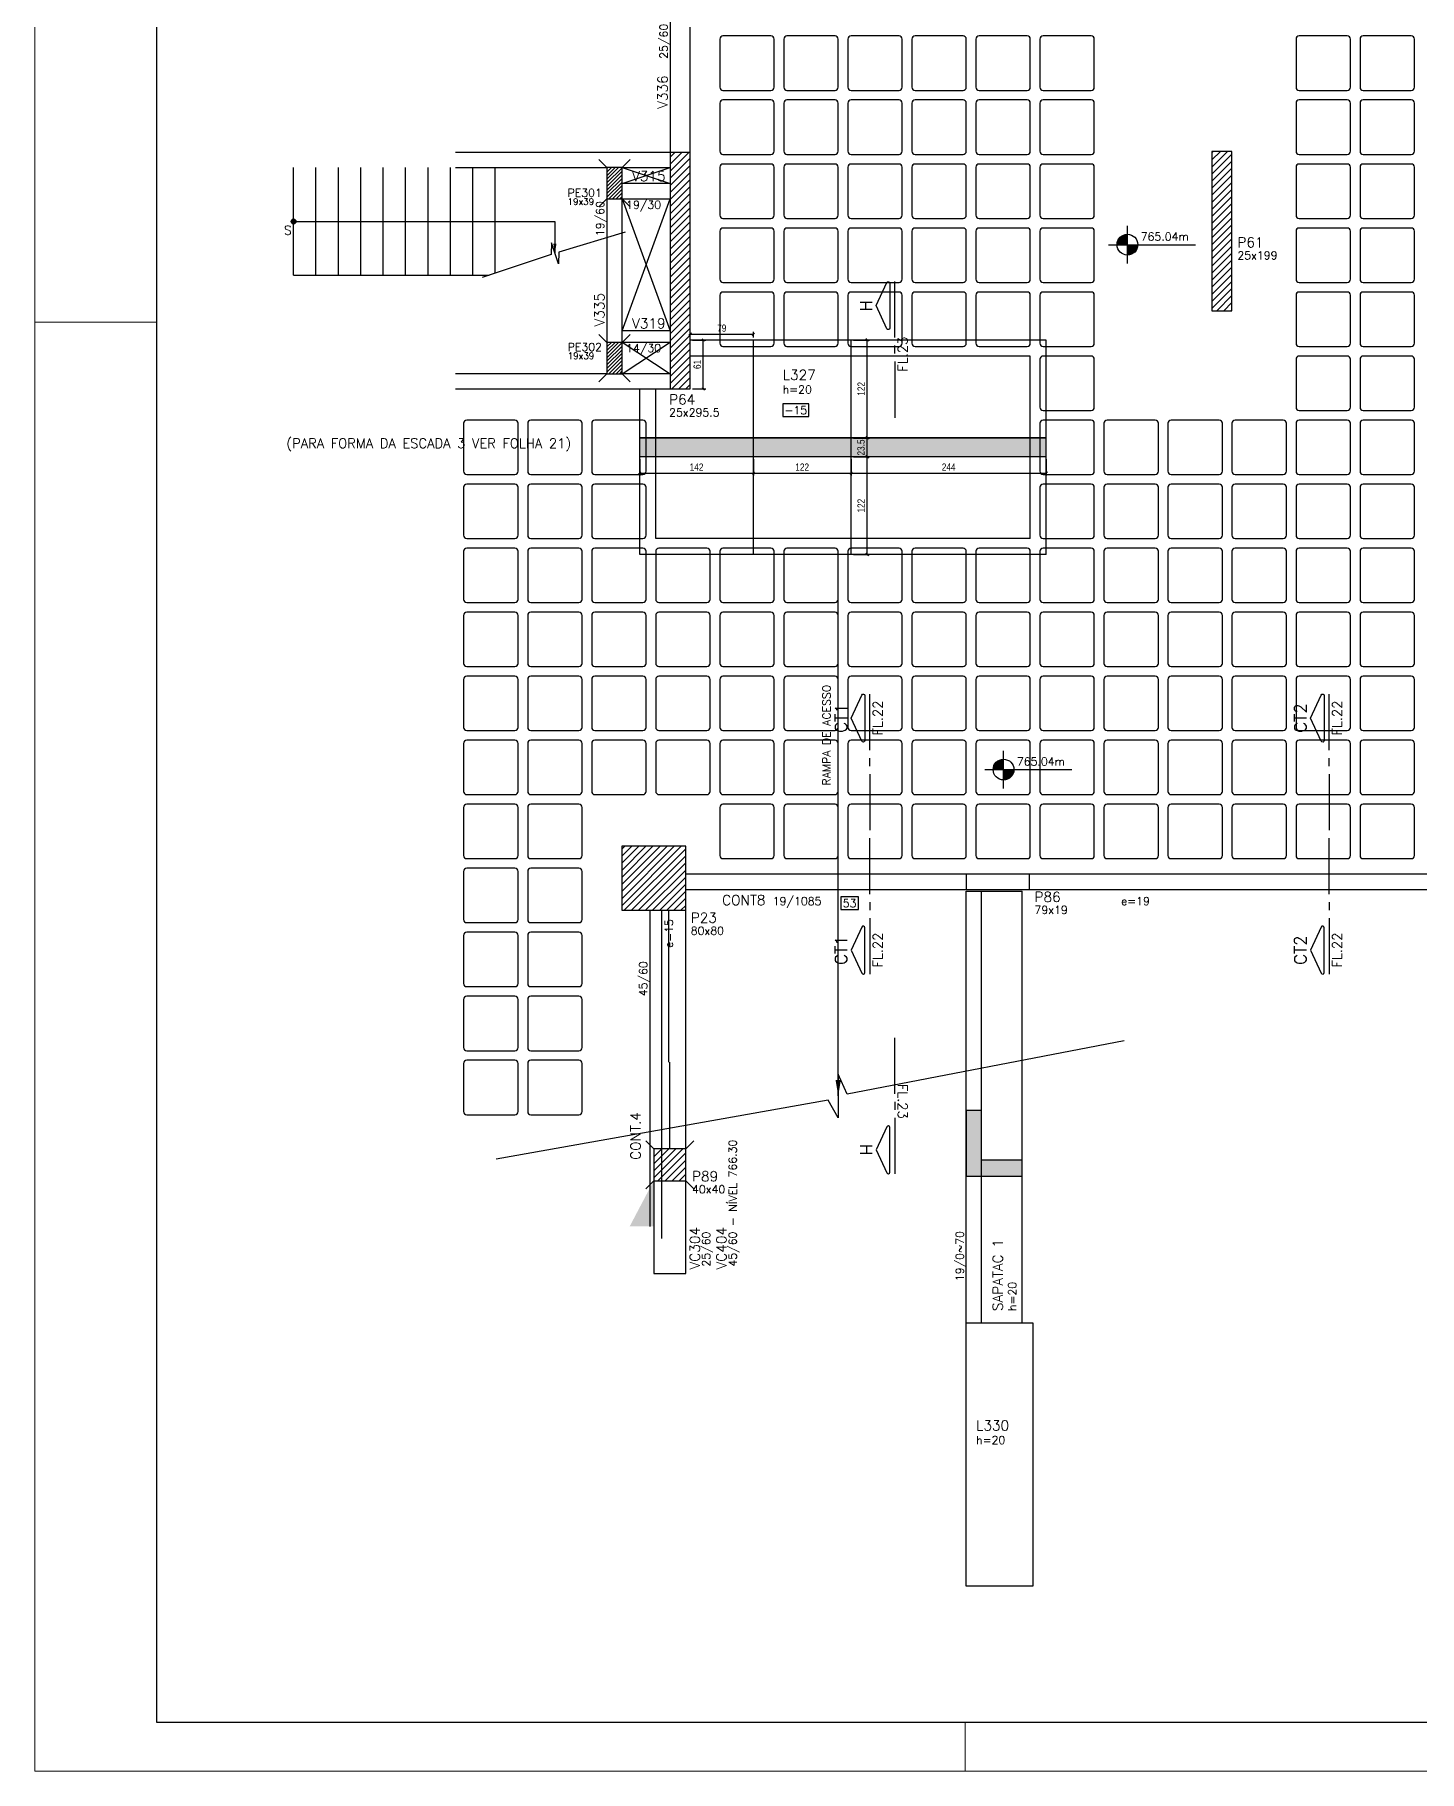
# Model space of a CAD drawing. Header units: millimetres. Extents: x 1860 to 8661, y -614 to 3837.
# Drawn here: x 1860 to 3590, y -614 to 1556 of the extents above; entities that cross this region are included whole.
import ezdxf
from ezdxf.enums import TextEntityAlignment as Align

# ---------------------------------------------------------------- set-up
doc = ezdxf.new("R2010")
doc.units = ezdxf.units.MM
for name, color, linetype in [('251', 5, 'Continuous'), ('COTA', 241, 'Continuous'), ('F-AUX', 2, 'Continuous'), ('F-AUX-RED', 1, 'Continuous'), ('F-CORTE', 4, 'Continuous'), ('F-CORTE-INDICAÇÃO', 4, 'Continuous'), ('F-COTAS-FUROS', 50, 'Continuous'), ('F-CUBETA', 1, 'Continuous'), ('F-ESCADAS', 2, 'Continuous'), ('F-LAJES', 3, 'Continuous'), ('F-LAJES-DIM', 2, 'Continuous'), ('F-LAJES-NOME', 4, 'Continuous'), ('F-LEADER', 1, 'Continuous'), ('F-NÍVEL-PLANTA', 2, 'Continuous'), ('F-PARC-DIM', 2, 'Continuous'), ('F-PARC-NOME', 4, 'Continuous'), ('F-PILARES-DIM', 172, 'Continuous'), ('F-PILARES-HACH', 174, 'Continuous'), ('F-PILARES-N', 170, 'Continuous'), ('F-PILARES-NASCE', 4, 'Continuous'), ('F-PILARES-NOME', 170, 'Continuous'), ('F-SOLIDO-CORTE', 71, 'Continuous'), ('F-TEXTO', 6, 'Continuous'), ('F-TEXTO-YELLOW', 2, 'Continuous'), ('F-VIGAS', 3, 'Continuous'), ('F-VIGAS-DIM', 2, 'Continuous'), ('F-VIGAS-NOME', 4, 'Continuous'), ('F-VÃO', 1, 'Continuous'), ('Painéis', 200, 'Continuous'), ('Pilares', 5, 'Continuous'), ('VIGA', 3, 'Continuous')]:
    doc.layers.add(name, color=color, linetype=linetype)
doc.layers.add('F-DESNIVEL-5', color=7, linetype='Continuous', true_color=0xadd6ff)
doc.layers.add('FOLHA', color=255, linetype='Continuous', lineweight=5)
doc.layers.add('Hachura', color=251, linetype='Continuous', lineweight=9)
doc.styles.add('5385-ARQ-PB-BAS-PLA-TER-TORRE-A-106-TXT$0$R60-75', font='romans.shx', dxfattribs={"height": 0.1125})
doc.styles.add('COTA TECNICA-50', font='techl___.ttf', dxfattribs={"height": 9})
doc.styles.add('CP-TEXTO', font='romans.shx')
doc.styles.add('MCP', font='romans.shx')
doc.styles.add('ROMANS', font='romans.shx')
doc.dimstyles.new('COTA PAINEL-50', dxfattribs={"dimtxt": 9, "dimasz": 3, "dimexe": 3, "dimexo": 3, "dimgap": 3, "dimtad": 1, "dimdec": 1, "dimzin": 12, "dimdsep": 46, "dimtxsty": 'COTA TECNICA-50', "dimblk1": 'OBLIQUE', "dimblk2": 'OBLIQUE', "dimsah": 1, "dimcen": 0.9, "dimclrd": 4, "dimclre": 4, "dimclrt": 240, "dimadec": 1, "dimazin": 3, "dimtfac": 1, "dimtdec": 1, "dimtmove": 0, "dimatfit": 3, "dimfxl": 1, "dimtolj": 1, "dimtzin": 12, "dimarcsym": 0})
pattern_1 = [(45, (3892.612, -4013.147), (-4.4194174, 4.4194174), [])]

# ---------------------------------------------------------------- blocks, each defined once
blk = doc.blocks.new('*U644')
at = {"layer": 'F-LAJES-DIM', "color": 1}
blk.add_lwpolyline([(0, 0), (32.5, 0), (32.5, 16), (0, 16)], close=True, dxfattribs=at)
at = {"layer": 'F-LAJES-DIM', "style": 'MCP'}
blk.add_attdef('DIM', text='', height=10, dxfattribs=at).set_placement((16.3, 8), align=Align.MIDDLE_CENTER)
blk = doc.blocks.new('_VAONER063650636500869008690')
at = {"layer": '251', "color": 1}
for p, q in [((-34, 30), (-34, -30)), ((30, 34), (-30, 34)), ((34, -30), (34, 30)), ((-30, -34), (30, -34))]:
    blk.add_line(p, q, dxfattribs=at)
for centre, start, end in [((-30, 30), 90, 180), ((30, 30), 0, 90), ((-30, -30), 180, 270), ((30, -30), 270, 0)]:
    blk.add_arc(centre, 4, start, end, dxfattribs=at)
blk = doc.blocks.new('Nível - Planta')
at = {"layer": 'F-NÍVEL-PLANTA'}
h = blk.add_hatch(color=71, dxfattribs=at)
h.paths.add_polyline_path([(0, 0), (0, 0.26, 0.414214), (-0.26, 0)])
h.paths.add_polyline_path([(0.26, 0), (0, 0), (0, -0.26, 0.414214)])
for p, q in [((0, -0.469), (0, 0.469)), ((-0.469, 0), (1.704, 0))]:
    blk.add_line(p, q, dxfattribs=at)
blk.add_circle((0, 0), 0.26, dxfattribs=at)
at = {"layer": 'F-TEXTO', "color": 3, "style": 'MCP'}
blk.add_attdef('NÍVEL', (0.333, 0.102), '', height=0.2, dxfattribs=at)
blk = doc.blocks.new('*U21')
at = {"layer": 'F-CORTE-INDICAÇÃO'}
for p, q in [((70, 0), (0, 0)), ((80, 0), (90, 0)), ((100, 0), (170, 0))]:
    blk.add_line(p, q, dxfattribs=at)
blk.add_lwpolyline([(112, 6, -0.802585), (111.2, 9.8), (140, 23.3), (168.8, 9.8, -0.802585), (168, 6)], format="xyb", close=True, dxfattribs=at)
at = {"layer": 'F-CORTE-INDICAÇÃO', "style": 'ROMANS'}
blk.add_attdef('CORTE', text='', height=15, dxfattribs=at).set_placement((140, 35.8), align=Align.MIDDLE_CENTER)
at = {"layer": 'F-CORTE-INDICAÇÃO', "color": 2, "style": 'ROMANS'}
blk.add_attdef('FOLHA', text='', height=12, dxfattribs=at).set_placement((79.3, -10), align=Align.MIDDLE_CENTER)
blk = doc.blocks.new('*U11')
at = {"layer": 'F-VIGAS-DIM', "color": 1}
blk.add_lwpolyline([(0, 0), (22, 0), (22, 16), (0, 16)], close=True, dxfattribs=at)
at = {"layer": 'F-VIGAS-DIM', "style": 'MCP'}
blk.add_attdef('DIM', text='', height=10, dxfattribs=at).set_placement((11, 8), align=Align.MIDDLE_CENTER)
blk = doc.blocks.new('*U13')
at = {"layer": 'F-CORTE-INDICAÇÃO'}
for p, q in [((-100, 0), (-170, 0)), ((-80, 0), (-90, 0)), ((-70, 0), (0, 0))]:
    blk.add_line(p, q, dxfattribs=at)
blk.add_lwpolyline([(-112, 6, 0.802585), (-111.2, 9.8), (-140, 23.3), (-168.8, 9.8, 0.802585), (-168, 6)], format="xyb", close=True, dxfattribs=at)
at = {"layer": 'F-CORTE-INDICAÇÃO', "style": 'ROMANS'}
blk.add_attdef('CORTE', text='', height=15, dxfattribs=at).set_placement((-140, 35.8), align=Align.MIDDLE_CENTER)
at = {"layer": 'F-CORTE-INDICAÇÃO', "color": 2, "style": 'ROMANS'}
blk.add_attdef('FOLHA', text='', height=12, dxfattribs=at).set_placement((-140, -10), align=Align.MIDDLE_CENTER)
blk = doc.blocks.new('*U630')
at = {"layer": 'F-CORTE-INDICAÇÃO'}
for p, q in [((70, 0), (0, 0)), ((80, 0), (90, 0)), ((100, 0), (170, 0))]:
    blk.add_line(p, q, dxfattribs=at)
blk.add_lwpolyline([(112, 6, -0.802585), (111.2, 9.8), (140, 23.3), (168.8, 9.8, -0.802585), (168, 6)], format="xyb", close=True, dxfattribs=at)
at = {"layer": 'F-CORTE-INDICAÇÃO', "style": 'ROMANS'}
blk.add_attdef('CORTE', text='', height=15, dxfattribs=at).set_placement((140, 35.8), align=Align.MIDDLE_CENTER)
at = {"layer": 'F-CORTE-INDICAÇÃO', "color": 2, "style": 'ROMANS'}
blk.add_attdef('FOLHA', text='', height=12, dxfattribs=at).set_placement((140, -10), align=Align.MIDDLE_CENTER)
blk = doc.blocks.new('*U631')
at = {"layer": 'F-CORTE-INDICAÇÃO'}
for p, q in [((70, 0), (0, 0)), ((80, 0), (90, 0)), ((100, 0), (170, 0))]:
    blk.add_line(p, q, dxfattribs=at)
blk.add_lwpolyline([(112, 6, -0.802585), (111.2, 9.8), (140, 23.3), (168.8, 9.8, -0.802585), (168, 6)], format="xyb", close=True, dxfattribs=at)
at = {"layer": 'F-CORTE-INDICAÇÃO', "style": 'ROMANS'}
blk.add_attdef('CORTE', text='', height=15, dxfattribs=at).set_placement((140, 35.8), align=Align.MIDDLE_CENTER)
at = {"layer": 'F-CORTE-INDICAÇÃO', "color": 2, "style": 'ROMANS'}
blk.add_attdef('FOLHA', text='', height=12, dxfattribs=at).set_placement((140, -10), align=Align.MIDDLE_CENTER)
blk = doc.blocks.new('A$C415907ED')
at = {"layer": 'F-AUX'}
h = blk.add_hatch(color=1, dxfattribs=at)
edge = h.paths.add_edge_path()
edge.add_arc((-470.5, 209.2), 3, 0, 360)
at = {"layer": 'F-PILARES-HACH'}
h = blk.add_hatch(dxfattribs=at)
h.set_pattern_fill('ANSI31', color=256)
h.set_pattern_definition([(45, (-14730.6944, 5816.136), (-2.245064, 2.245064), [])])
h.paths.add_polyline_path([(-60, 276.5), (-79, 276.5), (-79, 237.5), (-60, 237.5)])
h = blk.add_hatch(dxfattribs=at)
h.set_pattern_fill('ANSI31', color=256)
h.set_pattern_definition([(45, (-14730.6944, 5597.636), (-2.245064, 2.245064), [])])
h.paths.add_polyline_path([(-60, 58), (-79, 58), (-79, 19), (-60, 19)])
at = {"layer": 'F-AUX', "color": 1}
blk.add_circle((-470.5, 209.2), 3, dxfattribs=at)
at = {"layer": 'F-AUX-RED'}
blk.add_lwpolyline([(-470.5, 209.2), (-144, 209.2), (-144, 169.4)], dxfattribs=at)
blk.add_solid([(-142, 181.4), (-144, 169.4), (-146, 181.4)], dxfattribs=at)
at = {"layer": 'F-ESCADAS', "linetype": 'Continuous'}
for points in [[(-470.5, 142), (-470.5, 276.5)], [(-442.5, 142), (-442.5, 276.5)], [(-414.5, 142), (-414.5, 276.5)], [(-386.5, 142), (-386.5, 276.5)], [(-358.5, 142), (-358.5, 276.5)], [(-330.5, 142), (-330.5, 276.5)], [(-302.5, 142), (-302.5, 276.5)], [(-274.5, 142), (-274.5, 276.5)], [(-246.5, 142), (-246.5, 276.5)], [(-218.5, 144.5), (-218.5, 276.5)]]:
    blk.add_lwpolyline(points, dxfattribs=at)
at = {"layer": 'F-ESCADAS'}
blk.add_lwpolyline([(-470.5, 142), (-226.1, 142)], dxfattribs=at)
at = {"layer": 'F-LEADER'}
blk.add_lwpolyline([(-56.1, 196), (-139.2, 171), (-139.6, 156.4), (-148.3, 182.4), (-148.7, 167.8), (-234.9, 139.1)], dxfattribs=at)
at = {"layer": 'F-PILARES-N'}
for points in [[(-79, 237.5), (-60, 237.5), (-60, 276.5), (-79, 276.5), (-79, 237.5)], [(-79, 19), (-60, 19), (-60, 58), (-79, 58), (-79, 19)]]:
    blk.add_lwpolyline(points, dxfattribs=at)
at = {"layer": 'F-PILARES-NASCE'}
for p, q in [((-79, 276.5), (-89, 286.5)), ((-60, 276.5), (-50, 286.5)), ((-79, 237.5), (-89, 227.5)), ((-60, 237.5), (-50, 227.5)), ((-79, 58), (-89, 68)), ((-60, 58), (-50, 68)), ((-79, 19), (-89, 9)), ((-60, 19), (-50, 9))]:
    blk.add_line(p, q, dxfattribs=at)
at = {"layer": 'F-VIGAS'}
for points in [[(-79, 276.5), (-79, 247)], [(-60, 256.5), (-60, 276.5)], [(-60, 237.5), (-60, 256.5)], [(-79, 65.5), (-79, 19)], [(-60, 19), (-60, 58.5)]]:
    blk.add_lwpolyline(points, dxfattribs=at)
at = {"layer": 'F-PILARES-DIM', "linetype": 'Continuous', "style": 'ROMANS'}
for p in [(-128.2, 230), (-128, 37.3)]:
    blk.add_text('19x39', height=8, dxfattribs=at).set_placement(p)
at = {"layer": 'F-PILARES-NOME', "linetype": 'Continuous', "style": 'ROMANS'}
for s, p in [('PE301', (-128.2, 240)), ('PE302', (-128, 47.3))]:
    blk.add_text(s, height=10, dxfattribs=at).set_placement(p)
at = {"layer": 'F-TEXTO-YELLOW', "insert": (-482.4, 192.6), "char_height": 11.2, "width": 61.38, "attachment_point": 7, "style": '5385-ARQ-PB-BAS-PLA-TER-TORRE-A-106-TXT$0$R60-75'}
blk.add_mtext('S', dxfattribs=at)
blk = doc.blocks.new('_Oblique')
at = {"color": 0, "linetype": 'ByBlock', "lineweight": -2}
blk.add_line((-0.5, -0.5), (0.5, 0.5), dxfattribs=at)
blk = doc.blocks.new('*D1067')
at = {"layer": 'COTA', "color": 4, "lineweight": -2, "transparency": 16777216}
for p, q in [((2615.6, 1025.9), (2615.6, 1005.6)), ((2757.6, 1025.9), (2757.6, 1005.6)), ((2615.6, 1008.6), (2757.6, 1008.6))]:
    blk.add_line(p, q, dxfattribs=at)
at = {"layer": 'Defpoints', "color": 0, "transparency": 16777216}
for p in [(2615.6, 1028.9), (2757.6, 1028.9), (2757.6, 1008.6)]:
    blk.add_point(p, dxfattribs=at)
at = {"layer": 'COTA', "color": 4, "lineweight": -2, "transparency": 16777216, "xscale": 3, "yscale": 3, "zscale": 3, "rotation": 180}
blk.add_blockref('_Oblique', (2615.6, 1008.6), dxfattribs=at)
at = {"layer": 'COTA', "color": 4, "lineweight": -2, "transparency": 16777216, "xscale": 3, "yscale": 3, "zscale": 3}
blk.add_blockref('_Oblique', (2757.6, 1008.6), dxfattribs=at)
at = {"layer": 'COTA', "color": 240, "transparency": 16777216, "insert": (2686.6, 1016.1), "char_height": 9, "attachment_point": 5, "style": 'COTA TECNICA-50'}
blk.add_mtext('\\A1;142', dxfattribs=at)
blk = doc.blocks.new('*D1068')
at = {"layer": 'COTA', "color": 4, "lineweight": -2, "transparency": 16777216}
for p, q in [((2757.6, 1025.9), (2757.6, 1005.6)), ((2879.6, 1025.9), (2879.6, 1005.6)), ((2757.6, 1008.6), (2879.6, 1008.6))]:
    blk.add_line(p, q, dxfattribs=at)
at = {"layer": 'Defpoints', "color": 0, "transparency": 16777216}
for p in [(2757.6, 1028.9), (2879.6, 1028.9), (2879.6, 1008.6)]:
    blk.add_point(p, dxfattribs=at)
at = {"layer": 'COTA', "color": 4, "lineweight": -2, "transparency": 16777216, "xscale": 3, "yscale": 3, "zscale": 3, "rotation": 180}
blk.add_blockref('_Oblique', (2757.6, 1008.6), dxfattribs=at)
at = {"layer": 'COTA', "color": 4, "lineweight": -2, "transparency": 16777216, "xscale": 3, "yscale": 3, "zscale": 3}
blk.add_blockref('_Oblique', (2879.6, 1008.6), dxfattribs=at)
at = {"layer": 'COTA', "color": 240, "transparency": 16777216, "insert": (2818.6, 1016.1), "char_height": 9, "attachment_point": 5, "style": 'COTA TECNICA-50'}
blk.add_mtext('\\A1;122', dxfattribs=at)
blk = doc.blocks.new('*D1069')
at = {"layer": 'COTA', "color": 4, "lineweight": -2, "transparency": 16777216}
for p, q in [((2879.6, 1025.9), (2879.6, 1005.6)), ((3123.6, 1025.9), (3123.6, 1005.6)), ((2879.6, 1008.6), (3123.6, 1008.6))]:
    blk.add_line(p, q, dxfattribs=at)
at = {"layer": 'Defpoints', "color": 0, "transparency": 16777216}
for p in [(2879.6, 1028.9), (3123.6, 1028.9), (3123.6, 1008.6)]:
    blk.add_point(p, dxfattribs=at)
at = {"layer": 'COTA', "color": 4, "lineweight": -2, "transparency": 16777216, "xscale": 3, "yscale": 3, "zscale": 3, "rotation": 180}
blk.add_blockref('_Oblique', (2879.6, 1008.6), dxfattribs=at)
at = {"layer": 'COTA', "color": 4, "lineweight": -2, "transparency": 16777216, "xscale": 3, "yscale": 3, "zscale": 3}
blk.add_blockref('_Oblique', (3123.6, 1008.6), dxfattribs=at)
at = {"layer": 'COTA', "color": 240, "transparency": 16777216, "insert": (3001.6, 1016.1), "char_height": 9, "attachment_point": 5, "style": 'COTA TECNICA-50'}
blk.add_mtext('\\A1;244', dxfattribs=at)
blk = doc.blocks.new('*D1070')
at = {"layer": 'COTA', "color": 4, "lineweight": -2, "transparency": 16777216}
for p, q in [((2882.6, 1028.9), (2902.8, 1028.9)), ((2899.8, 906.9), (2899.8, 1028.9)), ((2882.6, 906.9), (2902.8, 906.9))]:
    blk.add_line(p, q, dxfattribs=at)
at = {"layer": 'Defpoints', "color": 0, "transparency": 16777216}
for p in [(2879.6, 1028.9), (2899.8, 1028.9), (2879.6, 906.9)]:
    blk.add_point(p, dxfattribs=at)
at = {"layer": 'COTA', "color": 4, "lineweight": -2, "transparency": 16777216, "xscale": 3, "yscale": 3, "zscale": 3}
for p, rotation in [((2899.8, 1028.9), 90), ((2899.8, 906.9), 270)]:
    blk.add_blockref('_Oblique', p, dxfattribs=dict(at, rotation=rotation))
at = {"layer": 'COTA', "color": 240, "transparency": 16777216, "insert": (2892.2, 967.9), "char_height": 9, "attachment_point": 5, "rotation": 90, "style": 'COTA TECNICA-50'}
blk.add_mtext('\\A1;122', dxfattribs=at)
blk = doc.blocks.new('*D1071')
at = {"layer": 'COTA', "color": 4, "lineweight": -2, "transparency": 16777216}
for p, q in [((2882.6, 1052.4), (2902.8, 1052.4)), ((2899.8, 1028.9), (2899.8, 1052.4)), ((2882.6, 1028.9), (2902.8, 1028.9))]:
    blk.add_line(p, q, dxfattribs=at)
at = {"layer": 'Defpoints', "color": 0, "transparency": 16777216}
for p in [(2879.6, 1052.4), (2899.8, 1052.4), (2879.6, 1028.9)]:
    blk.add_point(p, dxfattribs=at)
at = {"layer": 'COTA', "color": 4, "lineweight": -2, "transparency": 16777216, "xscale": 3, "yscale": 3, "zscale": 3}
for p, rotation in [((2899.8, 1052.4), 90), ((2899.8, 1028.9), 270)]:
    blk.add_blockref('_Oblique', p, dxfattribs=dict(at, rotation=rotation))
at = {"layer": 'COTA', "color": 240, "transparency": 16777216, "insert": (2892.1, 1040.6), "char_height": 9, "attachment_point": 5, "rotation": 90, "style": 'COTA TECNICA-50'}
blk.add_mtext('\\A1;23.5', dxfattribs=at)
blk = doc.blocks.new('*D1072')
at = {"layer": 'COTA', "color": 4, "lineweight": -2, "transparency": 16777216}
for p, q in [((2882.6, 1174.9), (2902.8, 1174.9)), ((2899.8, 1052.9), (2899.8, 1174.9)), ((2882.6, 1052.9), (2902.8, 1052.9))]:
    blk.add_line(p, q, dxfattribs=at)
at = {"layer": 'Defpoints', "color": 0, "transparency": 16777216}
for p in [(2879.6, 1174.9), (2899.8, 1174.9), (2879.6, 1052.9)]:
    blk.add_point(p, dxfattribs=at)
at = {"layer": 'COTA', "color": 4, "lineweight": -2, "transparency": 16777216, "xscale": 3, "yscale": 3, "zscale": 3}
for p, rotation in [((2899.8, 1174.9), 90), ((2899.8, 1052.9), 270)]:
    blk.add_blockref('_Oblique', p, dxfattribs=dict(at, rotation=rotation))
at = {"layer": 'COTA', "color": 240, "transparency": 16777216, "insert": (2892.2, 1113.9), "char_height": 9, "attachment_point": 5, "rotation": 90, "style": 'COTA TECNICA-50'}
blk.add_mtext('\\A1;122', dxfattribs=at)
blk = doc.blocks.new('*D1073')
at = {"layer": 'COTA', "color": 4, "lineweight": -2, "transparency": 16777216}
for p, q in [((2678.6, 1177.9), (2678.6, 1185.1)), ((2678.6, 1182.1), (2757.6, 1182.1)), ((2757.6, 1177.9), (2757.6, 1185.1))]:
    blk.add_line(p, q, dxfattribs=at)
at = {"layer": 'Defpoints', "color": 0, "transparency": 16777216}
for p in [(2678.6, 1174.9), (2757.6, 1182.1), (2757.6, 1174.9)]:
    blk.add_point(p, dxfattribs=at)
at = {"layer": 'COTA', "color": 4, "lineweight": -2, "transparency": 16777216, "xscale": 3, "yscale": 3, "zscale": 3, "rotation": 180}
blk.add_blockref('_Oblique', (2678.6, 1182.1), dxfattribs=at)
at = {"layer": 'COTA', "color": 4, "lineweight": -2, "transparency": 16777216, "xscale": 3, "yscale": 3, "zscale": 3}
blk.add_blockref('_Oblique', (2757.6, 1182.1), dxfattribs=at)
at = {"layer": 'COTA', "color": 240, "transparency": 16777216, "insert": (2718.1, 1189.7), "char_height": 9, "attachment_point": 5, "style": 'COTA TECNICA-50'}
blk.add_mtext('\\A1;79', dxfattribs=at)
blk = doc.blocks.new('*D1074')
at = {"layer": 'COTA', "color": 4, "lineweight": -2, "transparency": 16777216}
for p, q in [((2681.6, 1174.9), (2698, 1174.9)), ((2695, 1113.9), (2695, 1174.9)), ((2681.6, 1113.9), (2698, 1113.9))]:
    blk.add_line(p, q, dxfattribs=at)
at = {"layer": 'Defpoints', "color": 0, "transparency": 16777216}
for p in [(2678.6, 1174.9), (2695, 1174.9), (2678.6, 1113.9)]:
    blk.add_point(p, dxfattribs=at)
at = {"layer": 'COTA', "color": 4, "lineweight": -2, "transparency": 16777216, "xscale": 3, "yscale": 3, "zscale": 3}
for p, rotation in [((2695, 1174.9), 90), ((2695, 1113.9), 270)]:
    blk.add_blockref('_Oblique', p, dxfattribs=dict(at, rotation=rotation))
at = {"layer": 'COTA', "color": 240, "transparency": 16777216, "insert": (2687.4, 1144.4), "char_height": 9, "attachment_point": 5, "rotation": 90, "style": 'COTA TECNICA-50'}
blk.add_mtext('\\A1;61', dxfattribs=at)

msp = doc.modelspace()

# ---------------------------------------------------------------- hatches: boundary and pattern name
at = {"layer": 'F-SOLIDO-CORTE', "linetype": 'Continuous'}
msp.add_hatch(color=256, dxfattribs=at).paths.add_polyline_path([(3023.61, 212.01), (3023.61, 130.01), (3093.61, 130.01), (3093.61, 150.01), (3042.61, 150.01), (3042.61, 212.01)])
at = {"layer": 'Hachura', "linetype": 'ByBlock'}
h = msp.add_hatch(color=256, dxfattribs=at)
h.dxf.hatch_style = 1
h.paths.add_polyline_path([(2615.61, 1028.85), (2623.61, 1028.85), (2623.61, 1052.35), (2615.61, 1052.35)])
h.paths.add_polyline_path([(2623.61, 1028.85), (2635.61, 1028.85), (2635.61, 1052.35), (2623.61, 1052.35)])
h.paths.add_polyline_path([(2757.61, 1028.85), (2757.61, 1052.35), (2635.61, 1052.35), (2635.61, 1028.85)])
h.paths.add_polyline_path([(2879.61, 1028.85), (2879.61, 1052.35), (2757.61, 1052.35), (2757.61, 1028.85)])
h.paths.add_polyline_path([(3103.61, 1028.85), (3103.61, 1052.35), (2879.61, 1052.35), (2879.61, 1028.85)])
h.paths.add_polyline_path([(3115.61, 1052.35), (3103.61, 1052.35), (3103.61, 1028.85), (3115.61, 1028.85)])
h.paths.add_polyline_path([(3123.61, 1052.35), (3115.61, 1052.35), (3115.61, 1028.85), (3123.61, 1028.85)])
at = {"layer": 'Pilares', "linetype": 'Continuous'}
h = msp.add_hatch(dxfattribs=at)
h.set_pattern_fill('ANSI31', color=256, scale=50, style=0)
h.set_pattern_definition(pattern_1)
h.paths.add_polyline_path([(2653.61, 1113.85), (2678.61, 1113.85), (2678.61, 1409.35), (2653.61, 1409.35)], flags=16)
h = msp.add_hatch(dxfattribs=at)
h.set_pattern_fill('ANSI31', color=256, scale=50, style=0)
h.set_pattern_definition(pattern_1)
h.paths.add_polyline_path([(3330.61, 1211.35), (3355.61, 1211.35), (3355.61, 1410.35), (3330.61, 1410.35)], flags=16)
h = msp.add_hatch(dxfattribs=at)
h.set_pattern_fill('ANSI31', color=256, scale=50, style=0)
h.set_pattern_definition(pattern_1)
h.paths.add_polyline_path([(2593.11, 462.35), (2673.11, 462.35), (2673.11, 542.35), (2593.11, 542.35)], flags=16)
h = msp.add_hatch(dxfattribs=at)
h.set_pattern_fill('ANSI31', color=256, scale=50, style=0)
h.set_pattern_definition(pattern_1)
h.paths.add_polyline_path([(2633.11, 124.35), (2673.11, 124.35), (2673.11, 164.35), (2633.11, 164.35)], flags=16)

# ---------------------------------------------------------------- linework, layer by layer
at = {"color": 30}
for p, q in [((2012.11, -552.63), (2012.11, 3776.4)), ((8600.49, -552.63), (2012.11, -552.63))]:
    msp.add_line(p, q, dxfattribs=at)
at = {"layer": 'COTA'}
msp.add_line((3103.61, 926.85), (3103.61, 1154.85), dxfattribs=at)
at = {"layer": 'F-AUX', "color": 1}
for points in [[(2863.61, 230.35), (2863.61, 849.87)], [(3023.61, 372.82), (3023.61, 486.35)], [(3220.99, 299.06), (2874.61, 232.49), (2863.61, 257.63), (2863.61, 203.06), (2851.02, 225.08), (2436.34, 151.15)]]:
    msp.add_lwpolyline(points, dxfattribs=at)
msp.add_solid([(2866.96, 250.34), (2863.61, 230.35), (2860.3, 250.35)], dxfattribs=at)
at = {"layer": 'F-CORTE', "linetype": 'Continuous'}
msp.add_lwpolyline([(3093.61, 150.01), (3042.61, 150.01), (3042.61, 212.01), (3023.61, 212.01), (3023.61, 130.01), (3093.61, 130.01)], dxfattribs=at)
at = {"layer": 'F-DESNIVEL-5', "linetype": 'Continuous'}
for points in [[(3103.61, 926.85), (2635.61, 926.85), (3103.61, 926.85)], [(2603.11, 67.35), (2633.11, 67.35), (2633.11, 124.35)], [(2603.11, 67.35), (2633.11, 124.35), (2603.11, 67.35)]]:
    msp.add_solid(points, dxfattribs=at)
at = {"layer": 'F-LAJES'}
for p, q in [((3103.61, 1154.85), (2678.61, 1154.85)), ((2635.61, 926.85), (2635.61, 1113.85)), ((3103.61, 926.85), (2635.61, 926.85)), ((3023.61, -382.41), (3023.61, -53.41)), ((3023.61, -53.41), (3106.61, -53.41)), ((3106.61, -53.41), (3106.61, -382.41)), ((3106.61, -382.41), (3023.61, -382.41))]:
    msp.add_line(p, q, dxfattribs=at)
at = {"layer": 'F-PILARES-N'}
msp.add_lwpolyline([(2633.11, 124.35), (2673.11, 124.35), (2673.11, 164.35), (2633.11, 164.35), (2633.11, 124.35)], dxfattribs=at)
at = {"layer": 'F-PILARES-NASCE'}
for p, q in [((2633.11, 164.35), (2623.11, 174.35)), ((2673.11, 164.35), (2683.11, 174.35)), ((2633.11, 124.35), (2623.11, 114.35)), ((2673.11, 124.35), (2683.11, 114.35))]:
    msp.add_line(p, q, dxfattribs=at)
at = {"layer": 'F-SOLIDO-CORTE'}
msp.add_lwpolyline([(3023.61, 212.01), (3023.61, 130.01), (3093.61, 130.01), (3093.61, 150.01), (3042.61, 150.01), (3042.61, 212.01), (3023.61, 212.01)], dxfattribs=at)
at = {"layer": 'F-VIGAS'}
for p, q in [((3023.61, -53.41), (3023.61, 486.35)), ((3023.61, 486.35), (3093.61, 486.35)), ((3042.61, -53.41), (3042.61, 486.35)), ((3093.61, -53.41), (3093.61, 486.35))]:
    msp.add_line(p, q, dxfattribs=at)
at = {"layer": 'F-VÃO'}
for p, q in [((2593.61, 1370.35), (2653.61, 1390.35)), ((2593.61, 1390.35), (2653.61, 1370.35)), ((2593.61, 1186.35), (2653.61, 1351.35)), ((2593.61, 1351.35), (2653.61, 1186.35)), ((2593.61, 1172.35), (2653.61, 1132.85)), ((2593.61, 1132.85), (2653.61, 1172.35))]:
    msp.add_line(p, q, dxfattribs=at)
at = {"layer": 'FOLHA', "lineweight": 5}
msp.add_line((1859.7, -613.6), (1859.7, 3837.36), dxfattribs=at)
at = {"layer": 'FOLHA'}
for p, q in [((2012.11, 1197.03), (1859.7, 1197.03)), ((3022.3, -552.63), (3022.3, -613.6)), ((8661.45, -613.6), (1859.7, -613.6))]:
    msp.add_line(p, q, dxfattribs=at)
at = {"layer": 'Painéis'}
for p, q in [((3123.61, 1174.85), (2678.61, 1174.85)), ((2757.61, 906.85), (2757.61, 1174.85)), ((2879.61, 906.85), (2879.61, 1174.85)), ((3123.61, 906.85), (3123.61, 1174.85)), ((2615.61, 906.85), (2615.61, 1113.85)), ((3123.61, 1052.85), (2615.61, 1052.85)), ((3123.61, 1052.35), (2615.61, 1052.35)), ((3123.61, 1028.85), (2615.61, 1028.85)), ((3123.61, 906.85), (2615.61, 906.85))]:
    msp.add_line(p, q, dxfattribs=at)
at = {"layer": 'Pilares', "linetype": 'Continuous'}
for points in [[(2653.61, 1113.85), (2678.61, 1113.85), (2678.61, 1409.35), (2653.61, 1409.35), (2653.61, 1113.85)], [(3330.61, 1211.35), (3355.61, 1211.35), (3355.61, 1410.35), (3330.61, 1410.35), (3330.61, 1211.35)], [(2593.11, 462.35), (2673.11, 462.35), (2673.11, 542.35), (2593.11, 542.35), (2593.11, 462.35)], [(3023.61, 488.35), (3102.61, 488.35), (3102.61, 507.35), (3023.61, 507.35), (3023.61, 488.35)]]:
    msp.add_lwpolyline(points, dxfattribs=at)
at = {"layer": 'VIGA'}
for points in [[(2653.61, 1593.35), (2653.61, 1409.35)], [(2678.61, 1409.35), (2678.61, 1593.35)], [(2584.11, 1409.35), (2385.54, 1409.35)], [(2385.54, 1390.35), (2574.61, 1390.35)], [(2574.61, 1390.35), (2574.61, 1360.85)], [(2653.61, 1409.35), (2584.11, 1409.35)], [(2593.61, 1390.35), (2653.61, 1390.35)], [(2593.61, 1370.35), (2593.61, 1390.35)], [(2593.61, 1351.35), (2593.61, 1370.35)], [(2653.61, 1370.35), (2593.61, 1370.35)], [(2574.61, 1360.85), (2574.61, 1179.35)], [(2593.61, 1186.35), (2593.61, 1351.35)], [(2593.61, 1351.35), (2653.61, 1351.35)], [(2574.61, 1179.35), (2574.61, 1132.85)], [(2653.61, 1186.35), (2593.61, 1186.35)], [(2593.61, 1172.35), (2593.61, 1186.35)], [(2593.61, 1132.85), (2593.61, 1172.35)], [(2593.61, 1172.35), (2653.61, 1172.35)], [(2574.61, 1132.85), (2385.54, 1132.85)], [(2653.61, 1132.85), (2593.61, 1132.85)], [(2385.54, 1113.85), (2584.11, 1113.85)], [(2584.11, 1113.85), (2653.61, 1113.85)], [(3023.61, 507.35), (2673.11, 507.35)], [(3643.11, 507.35), (3102.61, 507.35)], [(2673.11, 488.35), (3023.61, 488.35)], [(3102.61, 488.35), (3643.11, 488.35)], [(2628.11, 462.35), (2628.11, 143.35)], [(2628.11, 462.35), (2628.11, 67.35)], [(2643.11, 52.35), (2643.11, 462.35)], [(2652.11, 272.35), (2652.11, 462.35)], [(2673.11, 272.35), (2673.11, 462.35)], [(2653.11, 164.35), (2653.11, 272.35)], [(2673.11, 164.35), (2673.11, 272.35)], [(2633.11, 124.35), (2633.11, 8.35)], [(2673.11, 8.35), (2673.11, 124.35)], [(2633.11, 8.35), (2673.11, 8.35)]]:
    msp.add_lwpolyline(points, dxfattribs=at)

# ---------------------------------------------------------------- block references
at = {"layer": 'F-CORTE-INDICAÇÃO', "linetype": 'Continuous', "rotation": 90}
for name, p, values in [('*U21', (2934.18, 1077.86), {'FOLHA': 'FL.23', 'CORTE': 'H'}), ('*U631', (2902.93, 562.5), {'FOLHA': 'FL.22', 'CORTE': 'CT1'}), ('*U630', (3476.93, 562.5), {'FOLHA': 'FL.22', 'CORTE': 'CT2'}), ('*U13', (2902.93, 552.5), {'FOLHA': 'FL.22', 'CORTE': 'CT1'}), ('*U13', (3476.93, 552.5), {'FOLHA': 'FL.22', 'CORTE': 'CT2'})]:
    msp.add_blockref(name, p, dxfattribs=at).add_auto_attribs(values)
at = {"layer": 'F-CORTE-INDICAÇÃO', "linetype": 'Continuous'}
ref = msp.add_blockref('*U21', (2934.18, 302.93), dxfattribs=dict(at, xscale=-1, rotation=90))
ref.add_attrib('FOLHA', 'FL.23', dxfattribs={"color": 2, "height": 12, "rotation": 270, "style": 'ROMANS'}).set_placement((2944.18, 223.59), align=Align.MIDDLE_CENTER)
ref.add_attrib('CORTE', 'H', dxfattribs={"height": 15, "rotation": 270, "style": 'ROMANS'}).set_placement((2898.41, 162.93), align=Align.MIDDLE_CENTER)
at = {"layer": 'F-COTAS-FUROS'}
msp.add_blockref('A$C415907ED', (2653.61, 1113.85), dxfattribs=at)
at = {"layer": 'F-CUBETA'}
for p in [(2749.61, 1520.85), (2829.61, 1520.85), (2909.61, 1520.85), (2989.61, 1520.85), (3069.61, 1520.85), (3149.61, 1520.85), (3469.61, 1520.85), (3549.61, 1520.85), (2749.61, 1440.85), (2829.61, 1440.85), (2909.61, 1440.85), (2989.61, 1440.85), (3069.61, 1440.85), (3149.61, 1440.85), (3469.61, 1440.85), (3549.61, 1440.85), (2749.61, 1360.85), (2829.61, 1360.85), (2909.61, 1360.85), (2989.61, 1360.85), (3069.61, 1360.85), (3149.61, 1360.85), (3469.61, 1360.85), (3549.61, 1360.85), (2749.61, 1280.85), (2829.61, 1280.85), (2909.61, 1280.85), (2989.61, 1280.85), (3069.61, 1280.85), (3149.61, 1280.85), (3469.61, 1280.85), (3549.61, 1280.85), (2749.61, 1200.85), (2829.61, 1200.85), (2909.61, 1200.85), (2989.61, 1200.85), (3069.61, 1200.85), (3149.61, 1200.85), (3469.61, 1200.85), (3549.61, 1200.85), (3149.61, 1120.85), (3469.61, 1120.85), (3549.61, 1120.85), (2429.61, 1040.85), (2509.61, 1040.85), (2589.61, 1040.85), (3149.61, 1040.85), (3229.61, 1040.85), (3309.61, 1040.85), (3389.61, 1040.85), (3469.61, 1040.85), (3549.61, 1040.85), (2429.61, 960.85), (2509.61, 960.85), (2589.61, 960.85), (3149.61, 960.85), (3229.61, 960.85), (3309.61, 960.85), (3389.61, 960.85), (3469.61, 960.85), (3549.61, 960.85), (2429.61, 880.85), (2509.61, 880.85), (2589.61, 880.85), (2669.61, 880.85), (2749.61, 880.85), (2829.61, 880.85), (2909.61, 880.85), (2989.61, 880.85), (3069.61, 880.85), (3149.61, 880.85), (3229.61, 880.85), (3309.61, 880.85), (3389.61, 880.85), (3469.61, 880.85), (3549.61, 880.85), (2429.61, 800.85), (2509.61, 800.85), (2589.61, 800.85), (2669.61, 800.85), (2749.61, 800.85), (2829.61, 800.85), (2909.61, 800.85), (2989.61, 800.85), (3069.61, 800.85), (3149.61, 800.85), (3229.61, 800.85), (3309.61, 800.85), (3389.61, 800.85), (3469.61, 800.85), (3549.61, 800.85), (2429.61, 720.85), (2509.61, 720.85), (2589.61, 720.85), (2669.61, 720.85), (2749.61, 720.85), (2829.61, 720.85), (2909.61, 720.85), (2989.61, 720.85), (3069.61, 720.85), (3149.61, 720.85), (3229.61, 720.85), (3309.61, 720.85), (3389.61, 720.85), (3469.61, 720.85), (3549.61, 720.85), (2429.61, 640.85), (2509.61, 640.85), (2589.61, 640.85), (2669.61, 640.85), (2749.61, 640.85), (2829.61, 640.85), (2909.61, 640.85), (2989.61, 640.85), (3069.61, 640.85), (3149.61, 640.85), (3229.61, 640.85), (3309.61, 640.85), (3389.61, 640.85), (3469.61, 640.85), (3549.61, 640.85), (2429.61, 560.85), (2509.61, 560.85), (2749.61, 560.85), (2829.61, 560.85), (2909.61, 560.85), (2989.61, 560.85), (3069.61, 560.85), (3149.61, 560.85), (3229.61, 560.85), (3309.61, 560.85), (3389.61, 560.85), (3469.61, 560.85), (3549.61, 560.85), (2429.61, 480.85), (2509.61, 480.85), (2429.61, 400.85), (2509.61, 400.85), (2429.61, 320.85), (2509.61, 320.85), (2429.61, 240.85), (2509.61, 240.85)]:
    msp.add_blockref('_VAONER063650636500869008690', p, dxfattribs=at)
at = {"layer": 'F-LAJES-DIM', "linetype": 'Continuous'}
msp.add_blockref('*U644', (2794.29, 1079.17), dxfattribs=at).add_auto_attribs({'DIM': '-15'})
at = {"layer": 'F-NÍVEL-PLANTA', "linetype": 'Continuous', "xscale": 50, "yscale": 50, "zscale": 50}
for p in [(3224.95, 1294.03), (3070.2, 638.11)]:
    msp.add_blockref('Nível - Planta', p, dxfattribs=at).add_auto_attribs({'NÍVEL': '765.04m'})
at = {"layer": 'F-VIGAS-DIM', "linetype": 'Continuous'}
msp.add_blockref('*U11', (2866.81, 463.15), dxfattribs=at).add_auto_attribs({'DIM': '53'})

# ---------------------------------------------------------------- texts
at = {"layer": 'F-AUX', "style": 'ROMANS'}
msp.add_text('RAMPA DE ACESSO', height=10, rotation=89.94389, dxfattribs=at).set_placement((2853.93, 618.17))
at = {"layer": 'F-LAJES-DIM', "linetype": 'Continuous'}
for style, p in [('MCP', (2794.29, 1108.07)), ('ROMANS', (3035.92, -204.75))]:
    msp.add_text('h=20', height=10, dxfattribs=dict(at, style=style)).set_placement(p)
at = {"layer": 'F-LAJES-DIM', "linetype": 'Continuous', "style": 'ROMANS'}
msp.add_text('h=20', height=10, rotation=90, dxfattribs=at).set_placement((3086.1, -38.49))
at = {"layer": 'F-LAJES-NOME', "linetype": 'Continuous'}
for s, style, p in [('L327', 'MCP', (2794.29, 1125.07)), ('L330', 'ROMANS', (3035.92, -187.75))]:
    msp.add_text(s, height=12.5, dxfattribs=dict(at, style=style)).set_placement(p)
at = {"layer": 'F-LAJES-NOME', "linetype": 'Continuous', "style": 'ROMANS'}
msp.add_text('SAPATAC 1', height=12.5, rotation=90, dxfattribs=at).set_placement((3069.1, -38.49))
at = {"layer": 'F-PARC-DIM', "style": 'MCP'}
for s, p in [('19/1085', (2781.82, 468.74)), ('e=19', (3217.07, 468.74))]:
    msp.add_text(s, height=10, dxfattribs=at).set_placement(p)
msp.add_text('e=15', height=10, rotation=90, dxfattribs=at).set_placement((2657.08, 415.14))
at = {"layer": 'F-PARC-NOME', "style": 'MCP'}
msp.add_text('CONT8', height=12.5, dxfattribs=at).set_placement((2718.52, 468.74))
msp.add_text('CONT.4', height=12.5, rotation=90, dxfattribs=at).set_placement((2616.76, 150.46))
at = {"layer": 'F-PILARES-DIM', "linetype": 'Continuous'}
for s, style, p in [('25x199', 'ROMANS', (3362.33, 1275.71)), ('25x295.5', 'ROMANS', (2652.35, 1079.41)), ('79x19', 'ROMANS', (3108.86, 457.73)), ('80x80', 'ROMANS', (2679.36, 431.73)), ('40x40', 'MCP', (2680.93, 108.64))]:
    msp.add_text(s, height=10, dxfattribs=dict(at, style=style)).set_placement(p)
at = {"layer": 'F-PILARES-NOME', "linetype": 'Continuous'}
for s, style, p in [('P61', 'ROMANS', (3362.33, 1290.71)), ('P64', 'ROMANS', (2652.35, 1094.41)), ('P86', 'ROMANS', (3108.86, 472.73)), ('P23', 'ROMANS', (2679.36, 446.73)), ('P89', 'MCP', (2680.93, 123.64))]:
    msp.add_text(s, height=12.5, dxfattribs=dict(at, style=style)).set_placement(p)
at = {"layer": 'F-TEXTO', "color": 3, "insert": (2008.22, 1051.82), "char_height": 12, "width": 687.5204, "attachment_point": 1, "style": 'CP-TEXTO'}
msp.add_mtext('\\pxqc;(PARA FORMA DA ESCADA 3 VER FOLHA 21)', dxfattribs=at)
at = {"layer": 'F-VIGAS-DIM', "linetype": 'Continuous'}
for s, style, p in [('25/60', 'ROMANS', (2650.49, 1526.3)), ('19/60', 'ROMANS', (2571.03, 1304.74)), ('45/60', 'MCP', (2624.99, 354.85)), ('45/60 - NÍVEL 766.30', 'MCP', (2736.75, 17.02)), ('25/60', 'MCP', (2703.59, 17.02)), ('19/0~70', 'MCP', (3020.49, -1.11))]:
    msp.add_text(s, height=10, rotation=90, dxfattribs=dict(at, style=style)).set_placement(p)
at = {"layer": 'F-VIGAS-DIM', "linetype": 'Continuous', "style": 'ROMANS'}
for s, p in [('19/30', (2598.61, 1338.85)), ('14/30', (2598.61, 1159.85))]:
    msp.add_text(s, height=10, dxfattribs=at).set_placement(p)
at = {"layer": 'F-VIGAS-NOME', "linetype": 'Continuous'}
for s, style, p in [('V336', 'ROMANS', (2650.49, 1463.8)), ('V335', 'ROMANS', (2571.49, 1191.85)), ('VC304', 'MCP', (2690.77, 13.46)), ('VC404', 'MCP', (2723.93, 13.46))]:
    msp.add_text(s, height=12.5, rotation=90, dxfattribs=dict(at, style=style)).set_placement(p)
at = {"layer": 'F-VIGAS-NOME', "linetype": 'Continuous', "style": 'ROMANS'}
for s, p in [('V315', (2606.11, 1373.48)), ('V319', (2606.11, 1189.48))]:
    msp.add_text(s, height=12.5, dxfattribs=at).set_placement(p)

# ---------------------------------------------------------------- dimensions: what is measured, and where the dimension line sits
at = {"layer": 'COTA'}
for base, p1, p2, picture, middle in [((2757.61, 1182.12), (2678.61, 1174.85), (2757.61, 1174.85), '*D1073', (2718.11, 1189.71)), ((2757.61, 1008.56), (2615.61, 1028.85), (2757.61, 1028.85), '*D1067', (2686.61, 1016.13))]:
    dim = msp.add_linear_dim(base=base, p1=p1, p2=p2, dimstyle='COTA PAINEL-50', dxfattribs=at)
    dim.commit()
    dim.dimension.update_dxf_attribs({"geometry": picture, "text_midpoint": middle})
for base, p1, p2, picture, middle in [((2695.02, 1174.85), (2678.61, 1113.85), (2678.61, 1174.85), '*D1074', (2687.43, 1144.35)), ((2899.75, 1174.85), (2879.61, 1052.85), (2879.61, 1174.85), '*D1072', (2892.2, 1113.85)), ((2899.75, 1028.85), (2879.61, 906.85), (2879.61, 1028.85), '*D1070', (2892.2, 967.85))]:
    dim = msp.add_linear_dim(base=base, p1=p1, p2=p2, angle=90, dimstyle='COTA PAINEL-50', dxfattribs=at)
    dim.commit()
    dim.dimension.update_dxf_attribs({"geometry": picture, "text_midpoint": middle})
dim = msp.add_linear_dim(base=(2899.75, 1052.35), p1=(2879.61, 1028.85), p2=(2879.61, 1052.35), angle=90, dimstyle='COTA PAINEL-50', override={"dimtmove": 1}, dxfattribs=at)
dim.commit()
dim.dimension.update_dxf_attribs({"geometry": '*D1071', "text_midpoint": (2899.75, 1040.6), "dimtype": 160})
for base, p1, p2, picture, middle in [((2879.61, 1008.56), (2757.61, 1028.85), (2879.61, 1028.85), '*D1068', (2818.61, 1016.12)), ((3123.61, 1008.56), (2879.61, 1028.85), (3123.61, 1028.85), '*D1069', (3001.61, 1016.13))]:
    dim = msp.add_linear_dim(base=base, p1=p1, p2=p2, dimstyle='COTA PAINEL-50', override={"dimtmove": 1}, dxfattribs=at)
    dim.commit()
    dim.dimension.update_dxf_attribs({"geometry": picture, "text_midpoint": middle})

doc.saveas('drawing.dxf')
